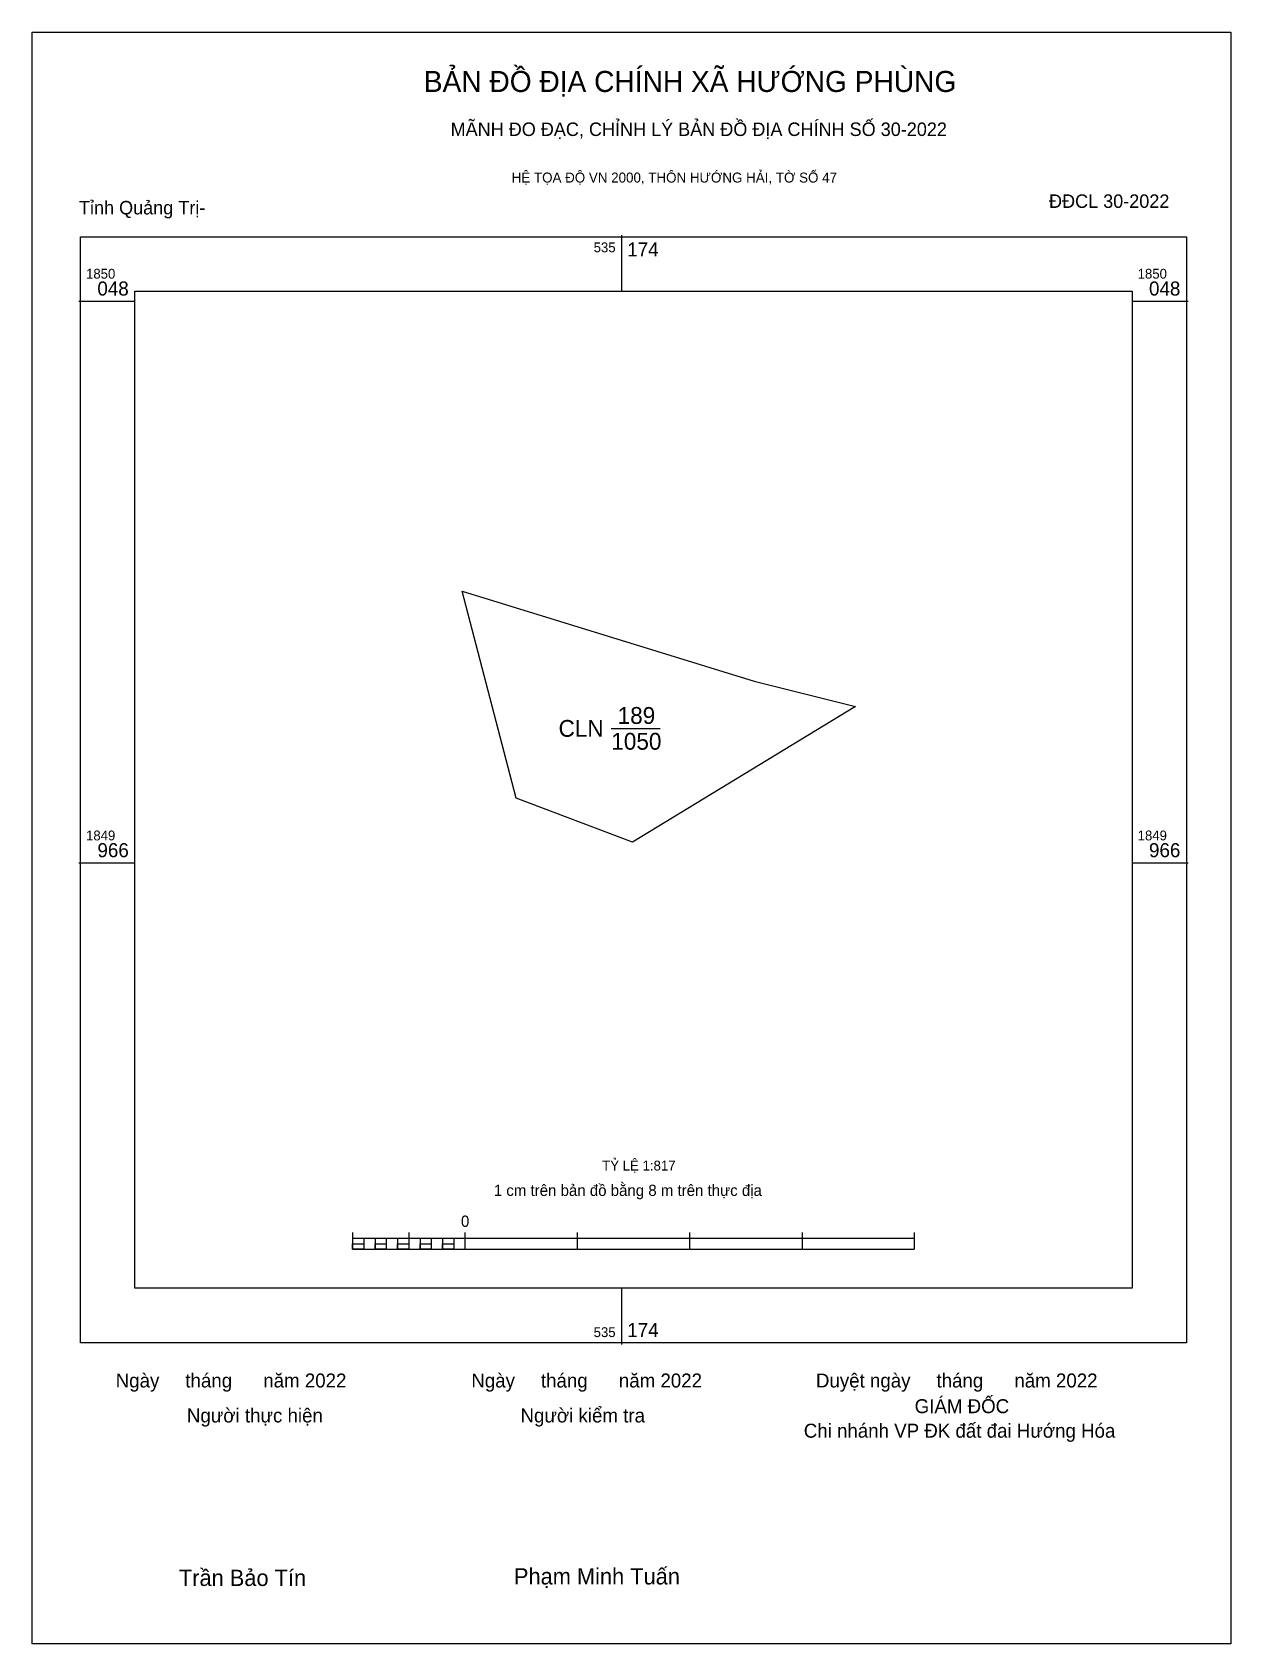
# Model space of a CAD drawing. Extents: x 535089 to 535263, y 1849853 to 1850088.
import ezdxf

# ---------------------------------------------------------------- set-up
doc = ezdxf.new("R2010")
doc.units = 0
for name, color, linetype in [('Level 10', 7, 'Continuous'), ('Level 13', 7, 'Continuous'), ('Level 15', 7, 'Continuous'), ('Level 27', 7, 'Continuous'), ('Level 6', 7, 'Continuous'), ('Level 62', 7, 'Continuous'), ('Level 63', 7, 'Continuous'), ('Level 9', 7, 'Continuous')]:
    doc.layers.add(name, color=color, linetype=linetype)

msp = doc.modelspace()

# ---------------------------------------------------------------- linework, layer by layer
at = {"layer": 'Level 10'}
msp.add_lwpolyline([(535159.17, 1849976.2), (535151.29, 1850006.33), (535193.83, 1849993.22), (535208.54, 1849989.55), (535176.09, 1849969.77)], close=True, dxfattribs=at)
at = {"layer": 'Level 15'}
msp.add_lwpolyline([(535088.71, 1850087.71), (535263.19, 1850087.71), (535263.19, 1849853.07), (535088.71, 1849853.07)], close=True, dxfattribs=at)
at = {"layer": 'Level 27'}
for p, q in [((535151.29, 1850006.33), (535151.28, 1850006.33)), ((535151.29, 1850006.33), (535151.29, 1850006.34)), ((535208.54, 1849989.55), (535208.54, 1849989.55)), ((535159.17, 1849976.2), (535159.16, 1849976.19)), ((535176.09, 1849969.77), (535176.1, 1849969.77))]:
    msp.add_line(p, q, dxfattribs=at)
at = {"layer": 'Level 62'}
msp.add_lwpolyline([(535103.65, 1850050), (535248.82, 1850050), (535248.82, 1849904.83), (535103.65, 1849904.83)], close=True, dxfattribs=at)
at = {"layer": 'Level 63'}
for p, q in [((535174.51, 1850058.18), (535174.51, 1850050)), ((535095.47, 1850048.55), (535103.65, 1850048.55)), ((535248.82, 1850048.55), (535257, 1850048.55)), ((535095.47, 1849966.77), (535103.65, 1849966.77)), ((535248.82, 1849966.77), (535257, 1849966.77)), ((535135.34, 1849912.95), (535135.34, 1849910.5)), ((535135.34, 1849912.13), (535217.12, 1849912.13)), ((535136.98, 1849912.13), (535136.98, 1849910.5)), ((535138.61, 1849912.13), (535138.61, 1849910.5)), ((535140.25, 1849912.13), (535140.25, 1849910.5)), ((535141.89, 1849912.13), (535141.89, 1849910.5)), ((535143.52, 1849912.95), (535143.52, 1849910.5)), ((535143.52, 1849912.13), (535143.52, 1849910.5)), ((535145.16, 1849912.13), (535145.16, 1849910.5)), ((535146.79, 1849912.13), (535146.79, 1849910.5)), ((535148.43, 1849912.13), (535148.43, 1849910.5)), ((535150.06, 1849912.13), (535150.06, 1849910.5)), ((535151.7, 1849912.95), (535151.7, 1849910.5)), ((535151.7, 1849912.13), (535151.7, 1849910.5)), ((535168.06, 1849912.95), (535168.06, 1849910.5)), ((535184.41, 1849912.95), (535184.41, 1849910.5)), ((535200.77, 1849912.95), (535200.77, 1849910.5)), ((535217.12, 1849912.95), (535217.12, 1849910.5)), ((535135.34, 1849910.5), (535217.12, 1849910.5)), ((535174.51, 1849904.83), (535174.51, 1849896.65))]:
    msp.add_line(p, q, dxfattribs=at)
for points in [[(535095.73, 1850057.92), (535256.74, 1850057.92), (535256.74, 1849896.9), (535095.73, 1849896.9)], [(535135.34, 1849911.32), (535136.98, 1849911.32), (535136.98, 1849910.5), (535135.34, 1849910.5)], [(535135.34, 1849911.32), (535136.98, 1849911.32), (535136.98, 1849910.5), (535135.34, 1849910.5)], [(535138.61, 1849911.32), (535140.25, 1849911.32), (535140.25, 1849910.5), (535138.61, 1849910.5)], [(535141.89, 1849911.32), (535143.52, 1849911.32), (535143.52, 1849910.5), (535141.89, 1849910.5)], [(535145.16, 1849911.32), (535146.79, 1849911.32), (535146.79, 1849910.5), (535145.16, 1849910.5)], [(535148.43, 1849911.32), (535150.06, 1849911.32), (535150.06, 1849910.5), (535148.43, 1849910.5)]]:
    msp.add_lwpolyline(points, close=True, dxfattribs=at)
at = {"layer": 'Level 9'}
msp.add_line((535173.01, 1849986.35), (535180.14, 1849986.35), dxfattribs=at)

# ---------------------------------------------------------------- texts
at = {"layer": 'Level 13'}
for s, p in [('189', (535173.93, 1849987)), ('CLN', (535165.33, 1849985.12)), ('1050', (535173.01, 1849983.24))]:
    msp.add_text(s, height=2.453, dxfattribs=at).set_placement(p)
at = {"layer": 'Level 6'}
msp.add_text('TỶ LỆ 1:817', height=1.4376, dxfattribs=at).set_placement((535171.68, 1849921.97))
at = {"layer": 'Level 63'}
for s, height, p in [('BẢN ĐỒ ĐỊA CHÍNH XÃ HƯỚNG PHÙNG', 3.0616, (535145.71, 1850079.01)), ('MÃNH ĐO ĐẠC, CHỈNH LÝ BẢN ĐỒ ĐỊA CHÍNH SỐ 30-2022', 1.9645, (535149.61, 1850072.6)), ('HỆ TỌA ĐỘ VN 2000, THÔN HƯỚNG HẢI, TỜ SỐ 47', 1.4543, (535158.51, 1850065.82)), ('535', 1.431, (535170.44, 1850055.67)), ('174', 2.045, (535175.33, 1850055.06)), ('1850', 1.431, (535096.54, 1850051.83)), ('1850', 1.431, (535249.64, 1850051.83)), ('048', 2.045, (535098.19, 1850049.37)), ('048', 2.045, (535251.29, 1850049.37)), ('1849', 1.431, (535096.54, 1849970.04)), ('1849', 1.431, (535249.64, 1849970.04)), ('966', 2.045, (535098.2, 1849967.59)), ('966', 2.045, (535251.29, 1849967.59)), ('1 cm trên bản đồ bằng 8 m trên thực địa', 1.6356, (535155.9, 1849918.27)), ('0', 1.64, (535151.12, 1849913.77)), ('535', 1.431, (535170.44, 1849897.72)), ('174', 2.045, (535175.33, 1849897.72)), ('Ngày     tháng      năm 2022', 2.035, (535100.86, 1849890.38)), ('Ngày     tháng      năm 2022', 2.035, (535152.63, 1849890.38)), ('Duyệt ngày     tháng      năm 2022', 2.035, (535202.8, 1849890.38)), ('GIÁM ĐỐC', 2.035, (535217.17, 1849886.64)), ('Người thực hiện', 2.035, (535111.22, 1849885.29)), ('Người kiểm tra', 2.035, (535159.79, 1849885.29)), ('Chi nhánh VP ĐK đất đai Hướng Hóa', 2.035, (535201.03, 1849883.07)), ('Trần Bảo Tín', 2.3736, (535110.06, 1849861.48)), ('Phạm Minh Tuấn', 2.3736, (535158.83, 1849861.7))]:
    msp.add_text(s, height=height, dxfattribs=at).set_placement(p)
at = {"layer": 'Level 9'}
for s, p in [('Tỉnh Quảng Trị-', (535095.51, 1850061.18)), ('ĐĐCL 30-2022', (535236.73, 1850062.13))]:
    msp.add_text(s, height=1.9645, dxfattribs=at).set_placement(p)

doc.saveas('drawing.dxf')
